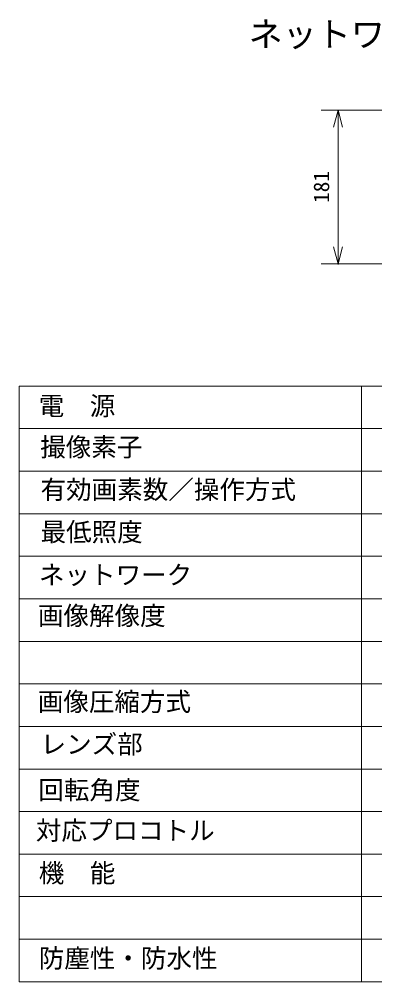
# Model space of a CAD drawing. Units: millimetres, scale not verified. Extents: x -63 to 63, y -56 to 57.
# Drawn here: x -62.6 to -20.9, y -56.4 to 56.7 of the extents above; entities that cross this region are included whole.
import ezdxf
from ezdxf.enums import TextEntityAlignment as Align

# ---------------------------------------------------------------- set-up
doc = ezdxf.new("R2010")
doc.units = ezdxf.units.MM
doc.header["$LTSCALE"] = 0.125
doc.header["$PDMODE"] = 32
doc.header["$PDSIZE"] = 0.0625
for name, color, linetype, lineweight in [('0-0_0', 7, 'Continuous', 18), ('0-2_WAKU', 1, 'Continuous', 18), ('0-5_SUNPO', 7, 'Continuous', 18)]:
    doc.layers.add(name, color=color, linetype=linetype, lineweight=lineweight)
doc.layers.add('0-1_DEFPOINTS', color=7, linetype='Continuous')
doc.layers.add('0-3_MOJI1', color=7, linetype='Continuous')
doc.styles.add('ＭＳ ゴシック', font='')
doc.styles.get('ＭＳ ゴシック').set_extended_font_data('MS Gothic')

# ---------------------------------------------------------------- blocks, each defined once
blk = doc.blocks.new('_OPEN30')
at = {"layer": '0-0_0'}
blk.add_line((0, 0), (-1, 0), dxfattribs=at)
blk.add_lwpolyline([(-1, 0.26795), (0, 0), (-1, -0.26795)], dxfattribs=at)
blk = doc.blocks.new('D4')
at = {"layer": '0-1_DEFPOINTS'}
for p in [(-13.8505, 30.2521), (-21.8505, 12.1821), (-13.8505, 12.1821)]:
    blk.add_point(p, dxfattribs=at)
at = {"layer": '0-5_SUNPO'}
for p, q in [((-15.8505, 30.2521), (-23.8505, 30.2521)), ((-21.8505, 28.2521), (-21.8505, 14.1821)), ((-15.8505, 12.1821), (-23.8505, 12.1821))]:
    blk.add_line(p, q, dxfattribs=at)
at = {"layer": '0-5_SUNPO', "xscale": 2, "yscale": 2}
for p, rotation in [((-21.8505, 30.2521), 90), ((-21.8505, 12.1821), 270)]:
    blk.add_blockref('_OPEN30', p, dxfattribs=dict(at, rotation=rotation))
at = {"layer": '0-5_SUNPO', "style": 'ＭＳ ゴシック'}
blk.add_text('181', height=1.833, rotation=90, dxfattribs=at).set_placement((-22.3505, 19.3421), align=Align.BOTTOM_LEFT)

msp = doc.modelspace()

# ---------------------------------------------------------------- linework, layer by layer
at = {"layer": '0-2_WAKU', "color": 4}
for p, q in [((-62.6024, 13.607), (-62.6024, -56.393)), ((62.6033, 13.607), (-62.6024, 13.607)), ((-22.3968, -56.393), (-22.3968, 13.607)), ((-62.6024, -56.393), (62.6033, -56.393))]:
    msp.add_line(p, q, dxfattribs=at)
at = {"layer": '0-2_WAKU'}
for p, q in [((62.6033, 8.607), (-62.6024, 8.607)), ((62.6033, 3.607), (-62.6024, 3.607)), ((62.6033, -1.393), (-62.6024, -1.393)), ((62.6033, -6.393), (-62.6024, -6.393)), ((62.6033, -11.393), (-62.6024, -11.393)), ((62.6033, -16.393), (-62.6024, -16.393)), ((62.6033, -21.393), (-62.6024, -21.393)), ((62.6033, -26.393), (-62.6024, -26.393)), ((62.6033, -31.393), (-62.6024, -31.393)), ((62.6033, -36.393), (-62.6024, -36.393)), ((62.6033, -41.393), (-62.6024, -41.393)), ((62.6033, -46.393), (-62.6024, -46.393)), ((-62.6024, -51.393), (62.6033, -51.393))]:
    msp.add_line(p, q, dxfattribs=at)

# ---------------------------------------------------------------- block references
at = {"layer": '0-5_SUNPO'}
msp.add_blockref('D4', (-3.3119, 15.795), dxfattribs=at)

# ---------------------------------------------------------------- texts
at = {"layer": '0-3_MOJI1', "style": 'ＭＳ ゴシック'}
for s, height, p in [('ネットワークカメラ', 2.933, (-35.6672, 52.607)), ('電\u3000源', 2.199, (-60.3251, 9.5176)), ('撮像素子', 2.199, (-60.1403, 4.6836)), ('有効画素数／操作方式', 2.199, (-60.1024, -0.3164)), ('最低照度', 2.199, (-60.1024, -5.292)), ('ネットワーク', 2.199, (-60.2915, -10.3363)), ('画像解像度', 2.199, (-60.4097, -15.1332)), ('画像圧縮方式', 2.199, (-60.4275, -25.2398)), ('レンズ部', 2.199, (-60.1024, -30.235)), ('回転角度', 2.199, (-60.3601, -35.6207)), ('対応プロコトル', 2.199, (-60.65, -40.3794)), ('機\u3000能', 2.199, (-60.3137, -45.3811)), ('防塵性・防水性', 2.199, (-60.3137, -55.3929))]:
    msp.add_text(s, height=height, dxfattribs=at).set_placement(p, align=Align.BOTTOM_LEFT)

doc.saveas('drawing.dxf')
